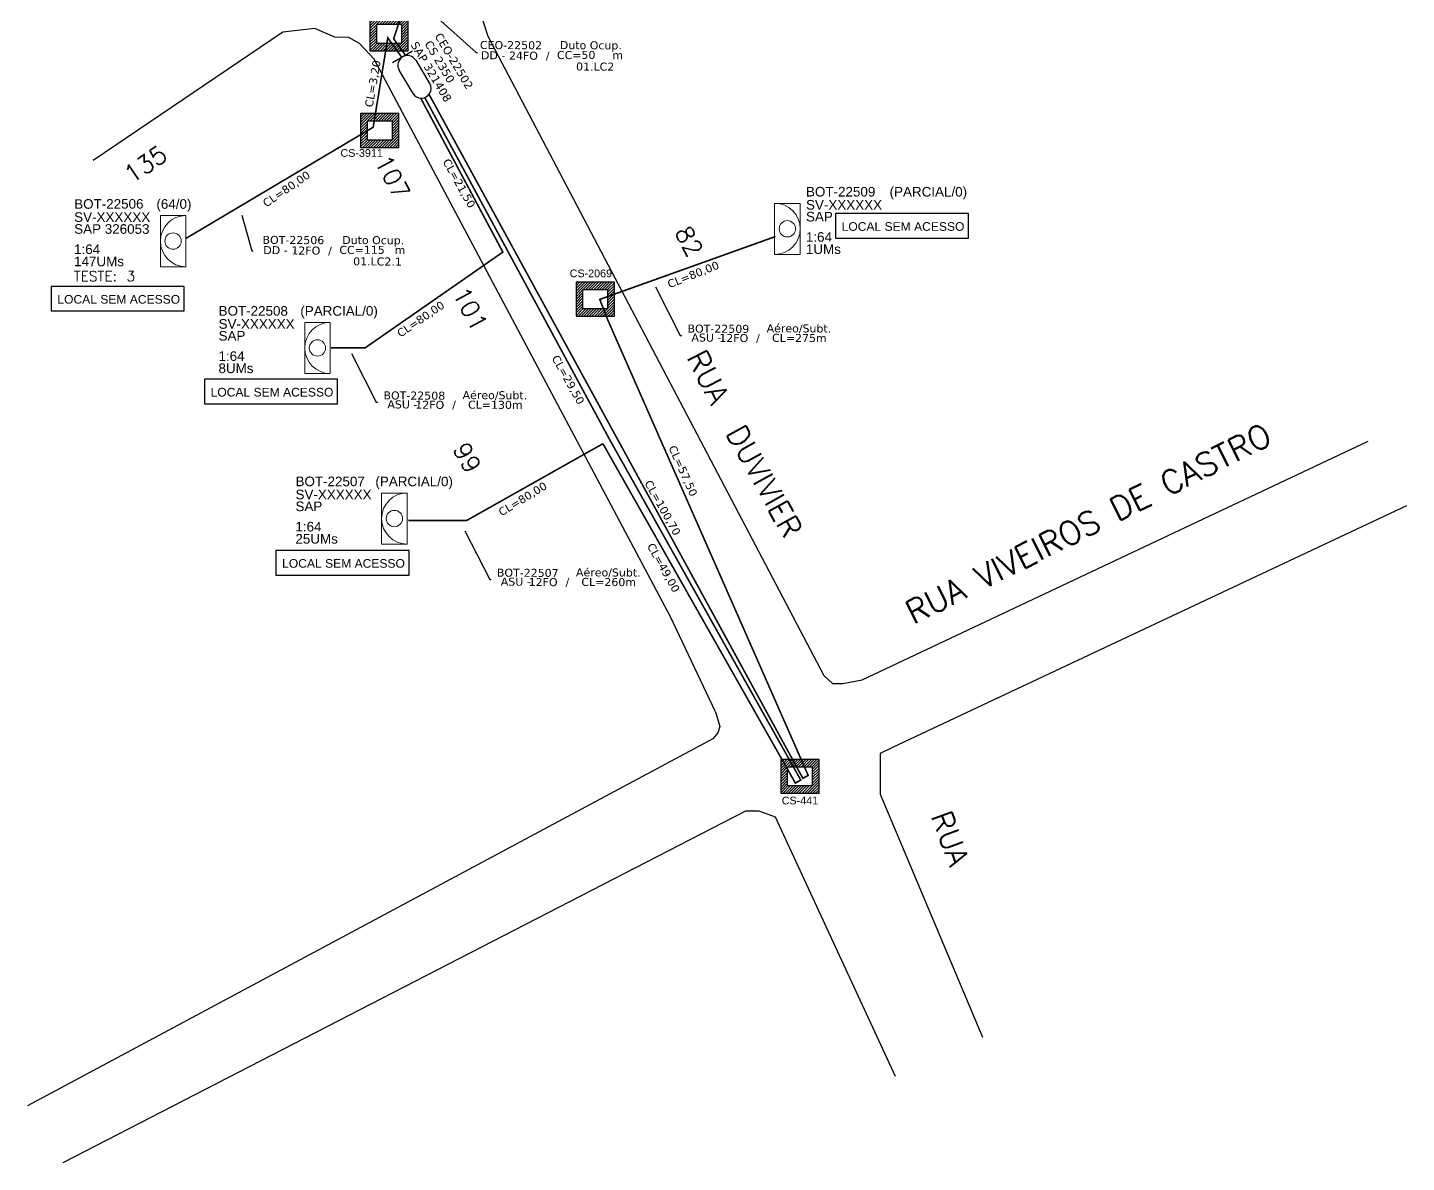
# Model space of a CAD drawing. Header units: millimetres. Extents: x 7977 to 668922, y 369 to 325104.
# Drawn here: x 513830 to 668922, y 91692 to 219264 of the extents above; entities that cross this region are included whole.
import ezdxf
from ezdxf.enums import TextEntityAlignment as Align

# ---------------------------------------------------------------- set-up
doc = ezdxf.new("R2010")
doc.units = ezdxf.units.MM
for name, color, linetype in [('10.1-Caixas Subterrâneas', 5, 'Continuous'), ('20.4-CEOS', 1, 'Continuous'), ('20.5-CEO', 1, 'Continuous'), ('CAP a instalar', 1, 'Continuous'), ('celulas gpon', 7, 'Continuous'), ('label_cabos', 7, 'Continuous'), ('Legenda', 1, 'Continuous'), ('Meio Fio', 7, 'Continuous'), ('ml', 1, 'Continuous'), ('MUB', 252, 'Continuous')]:
    doc.layers.add(name, color=color, linetype=linetype)
doc.layers.add("20.0-LEGENDA DOS CDO'S", color=1, linetype='Continuous', lineweight=0)
doc.layers.add('20.1-CDO_INTERIOR', color=1, linetype='Continuous', lineweight=0)
doc.layers.add('EXTRA', color=50, linetype='Continuous', plot=False)
doc.styles.add('ARIAL', font='arial.ttf')
doc.styles.add('DIGICADE', font='arial.ttf')
doc.styles.add('ROMANS', font='romans.shx')
doc.styles.add('siredit', font='verdana.ttf')
doc.styles.get("Standard").update_dxf_attribs({"font": 'arial.ttf'})
doc.dimstyles.get("Standard").update_dxf_attribs({"dimtxt": 0.18, "dimasz": 0.18, "dimexe": 0.18, "dimexo": 0.0625, "dimgap": 0.09, "dimtad": 0, "dimtih": 1, "dimtoh": 1, "dimdec": 4, "dimzin": 0, "dimdsep": 46, "dimtxsty": 'Standard', "dimcen": 0.09, "dimadec": 0, "dimazin": 0, "dimtfac": 1, "dimtdec": 4, "dimtofl": 0, "dimtmove": 0, "dimatfit": 3, "dimfxl": 0, "dimtolj": 1, "dimtzin": 0, "dimarcsym": 0})

# ---------------------------------------------------------------- blocks, each defined once
blk = doc.blocks.new('*X69')
at = {"color": 0, "linetype": 'Continuous'}
for p, q in [((-1.25, 0.34099), (-0.49099, 1.1)), ((-1.25, 0.517767), (-0.667767, 1.1)), ((-1.25, 0.694544), (-0.844544, 1.1)), ((-1.25, 0.87132), (-1.02132, 1.1)), ((-1.25, 1.048097), (-1.198097, 1.1)), ((-0.789214, 0.625), (-0.314214, 1.1)), ((-0.612437, 0.625), (-0.137437, 1.1)), ((-0.43566, 0.625), (0.03934, 1.1)), ((-0.258883, 0.625), (0.216117, 1.1)), ((-0.082107, 0.625), (0.392893, 1.1)), ((0.09467, 0.625), (0.56967, 1.1)), ((0.271447, 0.625), (0.746447, 1.1)), ((0.448223, 0.625), (0.923223, 1.1)), ((0.625, 0.625), (1.1, 1.1)), ((0.801777, 0.625), (1.25, 1.073223)), ((-1.25, 0.164214), (-0.8035, 0.610714)), ((-1.25, -0.012563), (-0.8035, 0.433937)), ((-1.25, -0.18934), (-0.8035, 0.25716)), ((-1.25, -0.366117), (-0.8035, 0.080383)), ((0.8035, 0.449947), (1.25, 0.896447)), ((0.8035, 0.27317), (1.25, 0.71967)), ((0.8035, 0.096393), (1.25, 0.542893)), ((0.8035, -0.080383), (1.25, 0.366117)), ((0.8035, -0.25716), (1.25, 0.18934)), ((0.8035, -0.433937), (1.25, 0.012563)), ((-1.25, -0.542893), (-0.8035, -0.096393)), ((-1.25, -0.71967), (-0.8035, -0.27317)), ((-1.25, -0.896447), (-0.8035, -0.449947)), ((-1.25, -1.073223), (-0.801777, -0.625)), ((-1.1, -1.1), (-0.625, -0.625)), ((-0.923223, -1.1), (-0.448223, -0.625)), ((-0.746447, -1.1), (-0.271447, -0.625)), ((-0.56967, -1.1), (-0.09467, -0.625)), ((-0.392893, -1.1), (0.082107, -0.625)), ((-0.216117, -1.1), (0.258883, -0.625)), ((-0.03934, -1.1), (0.43566, -0.625)), ((0.137437, -1.1), (0.612437, -0.625)), ((0.314214, -1.1), (0.789214, -0.625)), ((0.49099, -1.1), (1.25, -0.34099)), ((0.667767, -1.1), (1.25, -0.517767)), ((0.8035, -0.610714), (1.25, -0.164214)), ((0.844544, -1.1), (1.25, -0.694544)), ((1.02132, -1.1), (1.25, -0.87132)), ((1.198097, -1.1), (1.25, -1.048097))]:
    blk.add_line(p, q, dxfattribs=at)
blk = doc.blocks.new('MANHOLE_MQ')
at = {"color": 0, "linetype": 'Continuous'}
for p, q in [((0.00000623, 0.00000569), (-0.00000627, 0.00000569)), ((-0.00000627, 0.00000569), (-0.00000627, -0.00000531)), ((0.00000623, -0.00000531), (0.00000623, 0.00000569)), ((-0.00000404, 0.00000331), (0.00000399, 0.00000331)), ((-0.00000404, -0.00000294), (-0.00000404, 0.00000331)), ((0.00000399, 0.00000331), (0.00000399, -0.00000294)), ((0.00000399, -0.00000294), (-0.00000404, -0.00000294)), ((0.00000399, -0.00000294), (0.00000399, -0.00000294)), ((-0.00000627, -0.00000531), (0.00000623, -0.00000531))]:
    blk.add_line(p, q, dxfattribs=at)
at = {"color": 0, "linetype": 'Continuous', "xscale": 5e-06, "yscale": 5e-06, "zscale": 1e-05}
blk.add_blockref('*X69', (-0.00000002, 0.00000019), dxfattribs=at)
blk = doc.blocks.new('*U113')
at = {"layer": '20.5-CEO'}
for p, q in [((-1.56, 1.26), (1.8, 1.26)), ((1.8, -1.13), (-1.56, -1.13))]:
    blk.add_line(p, q, dxfattribs=at)
blk.add_lwpolyline([(-2.75, 1.51), (-2.75, -1.38)], dxfattribs=at)
for centre, start, end in [((-1.56, 0.07), 90, 270), ((1.8, 0.07), 270, 90)]:
    blk.add_arc(centre, 1.2, start, end, dxfattribs=at)
at = {"layer": '20.5-CEO', "color": 7, "style": 'siredit'}
for tag, p in [('FID', (0.11, 5.61)), ('LOCAL', (0.12, 4.23)), ('SAP', (0.12, 2.97)), ('FIBRAS_RESERVA', (0.12, -1.94))]:
    blk.add_attdef(tag, text='', height=1.01, dxfattribs=at).set_placement(p, align=Align.TOP_CENTER)
for tag, flags, p in [('ID_ATIVIDADE', 3, (0.11, -3.51)), ('FATOR', 1, (0.11, -4.82))]:
    blk.add_attdef(tag, text='', height=1.01, dxfattribs=dict(at, flags=flags)).set_placement(p, align=Align.TOP_CENTER)
at = {"layer": '20.5-CEO', "color": 7, "style": 'siredit', "flags": 3}
blk.add_attdef('QTDE', (-4.88, -7.06), '', height=1.01, dxfattribs=at)
blk = doc.blocks.new('Inst CDOI-64')
at = {"layer": '20.1-CDO_INTERIOR', "color": 1, "lineweight": 18}
blk.add_lwpolyline([(-2.12, -2.13), (-2.12, 2.12), (0, 2.12), (0.01, -2.13)], close=True, dxfattribs=at)
blk.add_circle((-1.06, 0), 0.68, dxfattribs=at)
blk.add_arc((0.01, 0), 2.13, 90.0276, 270.0276, dxfattribs=at)
at = {"layer": "20.0-LEGENDA DOS CDO'S"}
for tag, p, style, flags in [('ID_ATIVIDADE', (-9.3, 3.78), 'ARIAL', 3), ('FATOR', (-1.5, 3.78), 'ARIAL', 1), ('QTDE', (-9.18, -3.66), 'DIGICADE', 3)]:
    blk.add_attdef(tag, p, '', height=0.8, rotation=0.118, dxfattribs=dict(at, style=style, flags=flags))
at = {"layer": "20.0-LEGENDA DOS CDO'S", "style": 'ARIAL'}
for tag, p, rotation in [('FID', (-9.3, 2.69), 0.118), ('SURVEY', (-9.3, 1.6), 359.9724), ('SAP', (-9.3, 0.61), 359.9724), ('1:XX', (-9.31, -1.08), 359.9724), ('UMS', (-9.31, -2.09), 359.9724)]:
    blk.add_attdef(tag, p, '', height=0.8, rotation=rotation, dxfattribs=at)
blk.add_attdef('FIBRAS_UTILIZADAS', text='', height=0.8, rotation=359.9724, dxfattribs=at).set_placement((-0.99, 2.69), align=Align.CENTER)
blk = doc.blocks.new('Teste  FTTH')
at = {"color": 0, "lineweight": 0, "style": 'ROMANS'}
for tag, p in [('TESTE', (-2.302, -0.29)), ('QTDE', (0.212, -0.29))]:
    blk.add_attdef(tag, p, '', height=0.48, dxfattribs=at)
for tag, p, flags in [('FID', (-2.227, -1.253), 1), ('FATOR', (-2.227, -2.028), 3), ('ID_ATIVIDADE', (-2.227, -2.716), 3)]:
    blk.add_attdef(tag, p, '', height=0.48, dxfattribs=dict(at, flags=flags))
blk = doc.blocks.new('CDOI_CT_ESQ')
at = {"layer": '20.1-CDO_INTERIOR', "color": 0, "lineweight": 18}
blk.add_lwpolyline([(-2.12, -2.13), (-2.12, 2.12), (0, 2.12), (0.01, -2.13)], close=True, dxfattribs=at)
blk.add_circle((-1.06, 0), 0.68, dxfattribs=at)
blk.add_arc((0.01, 0), 2.13, 90.0276, 270.0276, dxfattribs=at)
at = {"layer": "20.0-LEGENDA DOS CDO'S", "color": 0, "style": 'ARIAL'}
for tag, p in [('CDO_N', (-9.3, 2.69)), ('SAP', (-9.3, 0.61)), ('SURVEY', (-9.3, 1.6)), ('1:XX', (-9.31, -1.08)), ('UMS', (-9.31, -2.09))]:
    blk.add_attdef(tag, p, '', height=0.68, rotation=359.9724, dxfattribs=at)
blk.add_attdef('FIBRAS_UTILIZADAS', text='', height=0.68, rotation=359.9724, dxfattribs=at).set_placement((-1.59, 2.69), align=Align.CENTER)
blk = doc.blocks.new('CDOI_CT_DRT')
at = {"layer": '20.1-CDO_INTERIOR', "color": 0, "lineweight": 18}
blk.add_lwpolyline([(2.13, -2.13), (2.13, 2.12), (0, 2.12), (0, -2.13)], close=True, dxfattribs=at)
blk.add_circle((1.06, 0), 0.68, dxfattribs=at)
blk.add_arc((0, 0), 2.13, 269.9724, 89.9724, dxfattribs=at)
at = {"layer": "20.0-LEGENDA DOS CDO'S", "color": 0, "style": 'ARIAL'}
for tag, p in [('CDO_N', (2.61, 2.69)), ('SAP', (2.61, 0.61)), ('SURVEY', (2.61, 1.6)), ('1:XX', (2.6, -1.08)), ('UMS', (2.6, -2.09))]:
    blk.add_attdef(tag, p, '', height=0.68, rotation=359.9724, dxfattribs=at)
blk.add_attdef('FIBRAS_UTILIZADAS', text='', height=0.68, rotation=359.9724, dxfattribs=at).set_placement((10.32, 2.69), align=Align.CENTER)
blk = doc.blocks.new('Inst CB DT OCUP CFOA-SM-DD-G-24')
at = {"layer": 'label_cabos', "color": 0, "style": 'siredit'}
for tag, flags, p in [('ID_ATIVIDADE', 3, (1.31, 2.67)), ('FATOR', 1, (11.56, 2.55))]:
    blk.add_attdef(tag, text='', height=1, rotation=359.69, dxfattribs=dict(at, flags=flags)).set_placement(p, align=Align.MIDDLE_CENTER)
for tag, p in [('DESTINO_CABO', (3.13, 1.26)), ('TIPO_CABO', (13.11, 1.24)), ('TIPO_CABO', (1.11, 0)), ('CABO', (4.69, -0.05)), ('/', (7.71, -0.05)), ('LANCE', (10.41, 0.02)), ('UND', (16.46, 0)), ('FID', (13.65, -1.41))]:
    blk.add_attdef(tag, text='', height=1, rotation=359.69, dxfattribs=at).set_placement(p, align=Align.MIDDLE_CENTER)
blk.add_attdef('QTDE', (11.93, -0.45), '', height=1, rotation=359.69, dxfattribs=at)
blk = doc.blocks.new('Inst CB DT OCUP CFOA-SM-DD-S-12')
at = {"layer": 'label_cabos', "color": 0, "style": 'siredit'}
for tag, flags, p in [('ID_ATIVIDADE', 3, (1.31, 2.67)), ('FATOR', 1, (11.56, 2.55))]:
    blk.add_attdef(tag, text='', height=1, rotation=359.69, dxfattribs=dict(at, flags=flags)).set_placement(p, align=Align.MIDDLE_CENTER)
for tag, p in [('DESTINO_CABO', (3.13, 1.26)), ('TIPO_CABO', (13.11, 1.24)), ('TIPO_CABO', (1.11, 0)), ('CABO', (4.69, -0.05)), ('/', (7.71, -0.05)), ('LANCE', (10.41, 0.02)), ('UND', (16.46, 0)), ('FID', (13.65, -1.41))]:
    blk.add_attdef(tag, text='', height=1, rotation=359.69, dxfattribs=at).set_placement(p, align=Align.MIDDLE_CENTER)
blk.add_attdef('QTDE', (11.93, -0.45), '', height=1, rotation=359.69, dxfattribs=at)
blk = doc.blocks.new('LEGENDA DOS CABOS')
at = {"layer": 'EXTRA', "color": 0, "style": 'siredit'}
for tag, p in [('ID', (4.6, 0.97)), ('XX', (9.03, 0.97))]:
    blk.add_attdef(tag, text='', height=0.48, rotation=359.69, dxfattribs=at).set_placement(p, align=Align.MIDDLE_CENTER)
at = {"layer": 'Legenda', "color": 0, "style": 'siredit'}
for tag, p in [('TIPO_CABO', (1.31, 0)), ('CABO', (4.69, -0.05)), ('/', (6.81, -0.05)), ('METROS', (10.03, -0.05))]:
    blk.add_attdef(tag, text='', height=0.8, rotation=359.69, dxfattribs=at).set_placement(p, align=Align.MIDDLE_CENTER)

msp = doc.modelspace()

# ---------------------------------------------------------------- linework, layer by layer
at = {"layer": 'CAP a instalar', "ltscale": 5, "const_width": 180}
for points in [[(552016, 232114), (560946, 235909), (555004, 218015), (556321, 216165)], [(555880, 215978), (554348, 218110), (552705, 208065), (531596, 195535)]]:
    msp.add_lwpolyline(points, dxfattribs=at)
at = {"layer": 'CAP a instalar', "color": 8, "ltscale": 5, "const_width": 180}
for points in [[(558063, 211308), (567290, 194024), (551796, 183259), (547977, 183259)], [(558505, 211395), (579317, 172920)], [(558985, 211764), (601036, 134865), (601632, 135201), (579108, 186359), (578189, 188706), (597956, 195777)], [(578544, 172485), (563213, 163851), (556649, 163851)], [(579317, 172920), (600797, 134679), (600187, 134336), (578544, 172485)]]:
    msp.add_lwpolyline(points, dxfattribs=at)
at = {"layer": 'Meio Fio', "color": 3}
for points in [[(619671, 198366), (604703, 198366), (604703, 195601), (619671, 195601)], [(531456, 190174), (516488, 190174), (516488, 187408), (531456, 187408)], [(548696, 179739), (533727, 179739), (533727, 176973), (548696, 176973)], [(556740, 160491), (541771, 160491), (541771, 157726), (556740, 157726)]]:
    msp.add_lwpolyline(points, close=True, dxfattribs=at)
at = {"layer": 'MUB'}
for points in [[(603412, 146388), (565653, 218259), (564468, 221819)], [(591200, 142356), (586136, 153030), (552808, 215722), (551156, 217493), (549966, 218153), (548394, 218206), (546134, 219144), (542540, 218761), (521194, 204307)], [(603412, 146388), (604371, 145517), (605545, 145517), (607697, 145941), (664608, 172755)], [(668922, 165505), (611208, 138358), (609724, 137660), (609724, 135519), (609724, 133098), (621245, 105790)], [(591200, 142356), (591685, 140678), (591455, 139965), (590895, 139302), (513830, 98061)], [(517839, 91692), (594602, 131208), (596076, 131208), (597902, 130558), (611421, 101378)]]:
    msp.add_lwpolyline(points, dxfattribs=at)

# ---------------------------------------------------------------- block references
at = {"color": 0, "lineweight": 0}
ref = msp.add_blockref('Inst CB DT OCUP CFOA-SM-DD-G-24', (565390, 216157), dxfattribs=dict(at, xscale=900, yscale=900, zscale=900))
ref.add_attrib('DESTINO_CABO', 'CEO-22502', dxfattribs={"layer": 'label_cabos', "color": 0, "height": 900, "rotation": 359.69001, "style": 'siredit'}).set_placement((568208, 217293), align=Align.MIDDLE_CENTER)
ref.add_attrib('TIPO_CABO', 'Duto Ocup.', dxfattribs={"layer": 'label_cabos', "color": 0, "height": 900, "rotation": 359.69001, "style": 'siredit'}).set_placement((577187, 217277), align=Align.MIDDLE_CENTER)
ref.add_attrib('/', '/', dxfattribs={"layer": 'label_cabos', "color": 0, "height": 900, "rotation": 359.69001, "style": 'siredit'}).set_placement((572332, 216110), align=Align.MIDDLE_CENTER)
ref.add_attrib('FID', '01.LC2', dxfattribs={"layer": 'label_cabos', "color": 0, "height": 900, "rotation": 359.69001, "style": 'siredit'}).set_placement((577673, 214884), align=Align.MIDDLE_CENTER)
ref.add_attrib('LANCE', 'CC=', dxfattribs={"layer": 'label_cabos', "color": 0, "height": 900, "rotation": 359.69001, "style": 'siredit'}).set_placement((574758, 216176), align=Align.MIDDLE_CENTER)
ref.add_attrib('UND', 'm', dxfattribs={"layer": 'label_cabos', "color": 0, "height": 900, "rotation": 359.69001, "style": 'siredit'}).set_placement((580207, 216158), align=Align.MIDDLE_CENTER)
ref.add_attrib('CABO', '24FO', dxfattribs={"layer": 'label_cabos', "color": 0, "height": 900, "rotation": 359.69001, "style": 'siredit'}).set_placement((569607, 216110), align=Align.MIDDLE_CENTER)
ref.add_attrib('TIPO_CABO', 'DD - ', dxfattribs={"layer": 'label_cabos', "color": 0, "height": 900, "rotation": 359.69001, "style": 'siredit'}).set_placement((566391, 216153), align=Align.MIDDLE_CENTER)
ref.add_attrib('QTDE', '50', (576126, 215748), dxfattribs={"layer": 'label_cabos', "color": 0, "height": 900, "rotation": 359.69001, "style": 'siredit'})
at = {"color": 0, "lineweight": 0, "xscale": 1350, "yscale": 1350, "zscale": 1350}
msp.add_blockref('Inst CDOI-64', (531628, 195262), dxfattribs=at).add_auto_attribs({'FIBRAS_UTILIZADAS': '(64/0)', 'SURVEY': 'SV-XXXXXX', 'SAP': 'SAP 326053', '1:XX': '1:64', 'UMS': '147UMs', 'FID': 'BOT-22506'})
at = {"color": 0, "lineweight": 0}
ref = msp.add_blockref('Inst CB DT OCUP CFOA-SM-DD-S-12', (540910, 194247), dxfattribs=dict(at, xscale=900, yscale=900, zscale=900))
ref.add_attrib('DESTINO_CABO', 'BOT-22506', dxfattribs={"layer": 'label_cabos', "color": 0, "height": 900, "rotation": 359.69001, "style": 'siredit'}).set_placement((543728, 195383), align=Align.MIDDLE_CENTER)
ref.add_attrib('TIPO_CABO', 'Duto Ocup.', dxfattribs={"layer": 'label_cabos', "color": 0, "height": 900, "rotation": 359.69001, "style": 'siredit'}).set_placement((552707, 195367), align=Align.MIDDLE_CENTER)
ref.add_attrib('/', '/', dxfattribs={"layer": 'label_cabos', "color": 0, "height": 900, "rotation": 359.69001, "style": 'siredit'}).set_placement((547852, 194200), align=Align.MIDDLE_CENTER)
ref.add_attrib('FID', '01.LC2.1', dxfattribs={"layer": 'label_cabos', "color": 0, "height": 900, "rotation": 359.69001, "style": 'siredit'}).set_placement((553192, 192974), align=Align.MIDDLE_CENTER)
ref.add_attrib('LANCE', 'CC=', dxfattribs={"layer": 'label_cabos', "color": 0, "height": 900, "rotation": 359.69001, "style": 'siredit'}).set_placement((550278, 194266), align=Align.MIDDLE_CENTER)
ref.add_attrib('UND', 'm', dxfattribs={"layer": 'label_cabos', "color": 0, "height": 900, "rotation": 359.69001, "style": 'siredit'}).set_placement((555727, 194248), align=Align.MIDDLE_CENTER)
ref.add_attrib('CABO', '12FO', dxfattribs={"layer": 'label_cabos', "color": 0, "height": 900, "rotation": 359.69001, "style": 'siredit'}).set_placement((545127, 194200), align=Align.MIDDLE_CENTER)
ref.add_attrib('TIPO_CABO', 'DD - ', dxfattribs={"layer": 'label_cabos', "color": 0, "height": 900, "rotation": 359.69001, "style": 'siredit'}).set_placement((541911, 194243), align=Align.MIDDLE_CENTER)
ref.add_attrib('QTDE', '115', (551646, 193838), dxfattribs={"layer": 'label_cabos', "color": 0, "height": 900, "rotation": 359.69001, "style": 'siredit'})
at = {"layer": '10.1-Caixas Subterrâneas', "color": 30, "xscale": 345370558.6560507, "yscale": 345370558.6560507, "zscale": 345370558.6560507}
for p, rotation in [((554485, 218626), 180.0000000000629), ((553432, 207761), 180.0000000000629), ((577681, 188795), 180.0000000000628), ((600695, 135155), 180.0000000000629)]:
    msp.add_blockref('MANHOLE_MQ', p, dxfattribs=dict(at, rotation=rotation))
at = {"layer": "20.0-LEGENDA DOS CDO'S", "lineweight": 0, "xscale": 2363.17499999999, "yscale": 2363.174999999991, "zscale": 2363.174999999991, "rotation": 0.004078562105398155}
msp.add_blockref('Teste  FTTH', (524458, 191444), dxfattribs=at).add_auto_attribs({'TESTE': 'TESTE:', 'QTDE': '3'})
at = {"layer": '20.5-CEO', "color": 0, "lineweight": 0}
ref = msp.add_blockref('*U113', (557233, 213787), dxfattribs=dict(at, xscale=907.2, yscale=907.2, zscale=907.1999999999996, rotation=300.8156010602904))
ref.add_attrib('LOCAL', 'CS 2350', dxfattribs={"color": 7, "height": 919.7, "rotation": 300.8156, "style": 'siredit'}).set_placement((560588, 215660), align=Align.TOP_CENTER)
ref.add_attrib('SAP', 'SAP 321408', dxfattribs={"color": 7, "height": 919.7, "rotation": 300.8156, "style": 'siredit'}).set_placement((559628, 214529), align=Align.TOP_CENTER)
ref.add_attrib('FID', 'CEO-22502', dxfattribs={"layer": '20.4-CEOS', "color": 7, "height": 916, "rotation": 300.8156, "style": 'siredit'}).set_placement((562191, 215738), align=Align.TOP_CENTER)
at = {"layer": 'CAP a instalar', "color": 8, "ltscale": 5}
ref = msp.add_blockref('CDOI_CT_DRT', (597861, 196643), dxfattribs=dict(at, xscale=1350, yscale=1350, zscale=1350))
ref.add_attrib('CDO_N', 'BOT-22509', (601386, 200275), dxfattribs={"layer": "20.0-LEGENDA DOS CDO'S", "color": 8, "height": 1080, "rotation": 359.97241, "style": 'ARIAL'})
ref.add_attrib('FIBRAS_UTILIZADAS', '                (PARCIAL/0)', dxfattribs={"layer": "20.0-LEGENDA DOS CDO'S", "color": 8, "height": 1080, "rotation": 359.97241, "style": 'ARIAL'}).set_placement((611796, 200270), align=Align.CENTER)
ref.add_attrib('SURVEY', 'SV-XXXXXX', (601389, 198803), dxfattribs={"layer": "20.0-LEGENDA DOS CDO'S", "color": 8, "height": 1080, "rotation": 359.97241, "style": 'ARIAL'})
ref.add_attrib('SAP', 'SAP', (601385, 197471), dxfattribs={"layer": "20.0-LEGENDA DOS CDO'S", "color": 8, "height": 1080, "rotation": 359.97241, "style": 'ARIAL'})
ref.add_attrib('1:XX', '1:64', (601376, 195186), dxfattribs={"layer": "20.0-LEGENDA DOS CDO'S", "color": 8, "height": 1080, "rotation": 359.97241, "style": 'ARIAL'})
ref.add_attrib('UMS', '1UMs', (601375, 193818), dxfattribs={"layer": "20.0-LEGENDA DOS CDO'S", "color": 8, "height": 1080, "rotation": 359.97241, "style": 'ARIAL'})
ref = msp.add_blockref('CDOI_CT_ESQ', (547866, 183250), dxfattribs=dict(at, xscale=1350, yscale=1350, zscale=1350))
ref.add_attrib('CDO_N', 'BOT-22508', (535314, 186882), dxfattribs={"layer": "20.0-LEGENDA DOS CDO'S", "color": 8, "height": 1080, "rotation": 359.97241, "style": 'ARIAL'})
ref.add_attrib('FIBRAS_UTILIZADAS', '               (PARCIAL/0)', dxfattribs={"layer": "20.0-LEGENDA DOS CDO'S", "color": 8, "height": 1080, "rotation": 359.97241, "style": 'ARIAL'}).set_placement((545725, 186877), align=Align.CENTER)
ref.add_attrib('SURVEY', 'SV-XXXXXX', (535317, 185410), dxfattribs={"layer": "20.0-LEGENDA DOS CDO'S", "color": 8, "height": 1080, "rotation": 359.97241, "style": 'ARIAL'})
ref.add_attrib('SAP', 'SAP', (535313, 184078), dxfattribs={"layer": "20.0-LEGENDA DOS CDO'S", "color": 8, "height": 1080, "rotation": 359.97241, "style": 'ARIAL'})
ref.add_attrib('1:XX', '1:64', (535304, 181793), dxfattribs={"layer": "20.0-LEGENDA DOS CDO'S", "color": 8, "height": 1080, "rotation": 359.97241, "style": 'ARIAL'})
ref.add_attrib('UMS', '8UMs', (535303, 180424), dxfattribs={"layer": "20.0-LEGENDA DOS CDO'S", "color": 8, "height": 1080, "rotation": 359.97241, "style": 'ARIAL'})
ref = msp.add_blockref('CDOI_CT_ESQ', (556518, 164077), dxfattribs=dict(at, xscale=1350, yscale=1350, zscale=1350))
ref.add_attrib('CDO_N', 'BOT-22507', (543967, 167710), dxfattribs={"layer": "20.0-LEGENDA DOS CDO'S", "color": 8, "height": 1080, "rotation": 359.97241, "style": 'ARIAL'})
ref.add_attrib('FIBRAS_UTILIZADAS', '              (PARCIAL/0)', dxfattribs={"layer": "20.0-LEGENDA DOS CDO'S", "color": 8, "height": 1080, "rotation": 359.97241, "style": 'ARIAL'}).set_placement((554377, 167705), align=Align.CENTER)
ref.add_attrib('SURVEY', 'SV-XXXXXX', (543969, 166238), dxfattribs={"layer": "20.0-LEGENDA DOS CDO'S", "color": 8, "height": 1080, "rotation": 359.97241, "style": 'ARIAL'})
ref.add_attrib('SAP', 'SAP', (543965, 164906), dxfattribs={"layer": "20.0-LEGENDA DOS CDO'S", "color": 8, "height": 1080, "rotation": 359.97241, "style": 'ARIAL'})
ref.add_attrib('1:XX', '1:64', (543956, 162621), dxfattribs={"layer": "20.0-LEGENDA DOS CDO'S", "color": 8, "height": 1080, "rotation": 359.97241, "style": 'ARIAL'})
ref.add_attrib('UMS', '25UMs', (543955, 161252), dxfattribs={"layer": "20.0-LEGENDA DOS CDO'S", "color": 8, "height": 1080, "rotation": 359.97241, "style": 'ARIAL'})
at = {"layer": 'label_cabos', "color": 0, "lineweight": 0}
ref = msp.add_blockref('LEGENDA DOS CABOS', (587716, 183945), dxfattribs=dict(at, xscale=900, yscale=900, zscale=900))
ref.add_attrib('ID', 'BOT-22509', dxfattribs={"color": 0, "height": 900, "rotation": 359.69001, "style": 'siredit'}).set_placement((591532, 185412), align=Align.MIDDLE_CENTER)
ref.add_attrib('CABO', '12FO', dxfattribs={"color": 0, "height": 900, "rotation": 359.69001, "style": 'siredit'}).set_placement((593263, 184372), align=Align.MIDDLE_CENTER)
ref.add_attrib('METROS', 'CL=275m', dxfattribs={"color": 0, "height": 900, "rotation": 359.69001, "style": 'siredit'}).set_placement((600638, 184372), align=Align.MIDDLE_CENTER)
ref.add_attrib('XX', 'Aéreo/Subt.', dxfattribs={"color": 0, "height": 900, "rotation": 359.69001, "style": 'siredit'}).set_placement((600592, 185450), align=Align.MIDDLE_CENTER)
ref.add_attrib('/', '/', dxfattribs={"color": 0, "height": 900, "rotation": 359.69001, "style": 'siredit'}).set_placement((595988, 184372), align=Align.MIDDLE_CENTER)
ref.add_attrib('TIPO_CABO', 'ASU -', dxfattribs={"color": 0, "height": 900, "rotation": 359.69001, "style": 'siredit'}).set_placement((590182, 184414), align=Align.MIDDLE_CENTER)
ref = msp.add_blockref('LEGENDA DOS CABOS', (553519, 176433), dxfattribs=dict(at, xscale=900, yscale=900, zscale=900))
ref.add_attrib('ID', 'BOT-22508', dxfattribs={"color": 0, "height": 900, "rotation": 359.69001, "style": 'siredit'}).set_placement((557335, 177900), align=Align.MIDDLE_CENTER)
ref.add_attrib('CABO', '12FO', dxfattribs={"color": 0, "height": 900, "rotation": 359.69001, "style": 'siredit'}).set_placement((559067, 176861), align=Align.MIDDLE_CENTER)
ref.add_attrib('METROS', 'CL=130m', dxfattribs={"color": 0, "height": 900, "rotation": 359.69001, "style": 'siredit'}).set_placement((566442, 176861), align=Align.MIDDLE_CENTER)
ref.add_attrib('XX', 'Aéreo/Subt.', dxfattribs={"color": 0, "height": 900, "rotation": 359.69001, "style": 'siredit'}).set_placement((566396, 177939), align=Align.MIDDLE_CENTER)
ref.add_attrib('/', '/', dxfattribs={"color": 0, "height": 900, "rotation": 359.69001, "style": 'siredit'}).set_placement((561792, 176861), align=Align.MIDDLE_CENTER)
ref.add_attrib('TIPO_CABO', 'ASU -', dxfattribs={"color": 0, "height": 900, "rotation": 359.69001, "style": 'siredit'}).set_placement((555985, 176903), align=Align.MIDDLE_CENTER)
ref = msp.add_blockref('LEGENDA DOS CABOS', (566273, 156508), dxfattribs=dict(at, xscale=900, yscale=900, zscale=900))
ref.add_attrib('ID', 'BOT-22507', dxfattribs={"color": 0, "height": 900, "rotation": 359.69001, "style": 'siredit'}).set_placement((570089, 157975), align=Align.MIDDLE_CENTER)
ref.add_attrib('CABO', '12FO', dxfattribs={"color": 0, "height": 900, "rotation": 359.69001, "style": 'siredit'}).set_placement((571820, 156935), align=Align.MIDDLE_CENTER)
ref.add_attrib('METROS', 'CL=260m', dxfattribs={"color": 0, "height": 900, "rotation": 359.69001, "style": 'siredit'}).set_placement((579196, 156935), align=Align.MIDDLE_CENTER)
ref.add_attrib('XX', 'Aéreo/Subt.', dxfattribs={"color": 0, "height": 900, "rotation": 359.69001, "style": 'siredit'}).set_placement((579149, 158014), align=Align.MIDDLE_CENTER)
ref.add_attrib('/', '/', dxfattribs={"color": 0, "height": 900, "rotation": 359.69001, "style": 'siredit'}).set_placement((574546, 156935), align=Align.MIDDLE_CENTER)
ref.add_attrib('TIPO_CABO', 'ASU -', dxfattribs={"color": 0, "height": 900, "rotation": 359.69001, "style": 'siredit'}).set_placement((568739, 156978), align=Align.MIDDLE_CENTER)

# ---------------------------------------------------------------- texts
at = {"color": 3, "char_height": 972, "width": 47676.6, "attachment_point": 1, "style": 'ARIAL'}
for insert in [(605395, 197390), (517180, 189198), (534419, 178763), (542463, 159515)]:
    msp.add_mtext('LOCAL SEM ACESSO', dxfattribs=dict(at, insert=insert))
at = {"layer": '10.1-Caixas Subterrâneas', "color": 30, "style": 'ARIAL'}
for s, p in [('CS-3911', (549024, 204738)), ('CS-2069', (574807, 191202)), ('CS-441', (598659, 131939))]:
    msp.add_text(s, height=864, dxfattribs=at).set_placement(p)
at = {"layer": 'celulas gpon', "color": 7, "style": 'siredit'}
for s, rotation, p in [('CL=3,20', 80.14562, (552644, 210252)), ('CL=21,50', 299.30565, (560487, 204208)), ('CL=80,00', 34.30844, (540665, 199029)), ('CL=80,00', 21.69338, (586025, 189952)), ('CL=80,00', 34.30844, (555774, 184401)), ('CL=29,50', 299.30565, (572751, 182125)), ('CL=57,50', 294.12646, (585900, 172041)), ('CL=80,00', 31.52328, (567142, 164303)), ('CL=100,70', 299.30565, (583189, 168073)), ('CL=49,00', 299.30565, (583478, 160987))]:
    msp.add_text(s, height=900, rotation=rotation, dxfattribs=at).set_placement(p)
at = {"layer": 'MUB', "style": 'ROMANS'}
for s, rotation, p in [('135', 34.10411, (527087, 203908)), ('107', 297.99596, (554875, 202474)), ('82', 298.24713, (588236, 195247)), ('101', 297.99596, (563620, 187641)), ('99', 299.2064, (563273, 170907))]:
    msp.add_text(s, height=1982.3, rotation=rotation, dxfattribs=at).set_placement(p, align=Align.MIDDLE_CENTER)
at = {"layer": 'MUB', "color": 5, "style": 'ROMANS'}
for s, height, rotation, p in [('RUA', 2378.7, 296.71126, (587921, 182208)), ('DUVIVIER', 2378.7, 299.00337, (592323, 173693)), ('RUA VIVEIROS DE CASTRO', 2643.01, 26.72649, (613458, 152126)), ('RUA', 2378.7, 290.47292, (615406, 130609))]:
    msp.add_text(s, height=height, rotation=rotation, dxfattribs=at).set_placement(p)

# ---------------------------------------------------------------- leaders
at = {"layer": 'ml', "color": 7}
for points in [[(557461, 222599), (564278, 216453), (564453, 216453)], [(537932, 198173), (539041, 194172), (539217, 194172)], [(584449, 190130), (587251, 184664), (587427, 184664)], [(550253, 182619), (553055, 177152), (553230, 177152)], [(563006, 162693), (565808, 157227), (565984, 157227)]]:
    msp.add_leader(points, dimstyle='Standard', dxfattribs=at)

doc.saveas('drawing.dxf')
